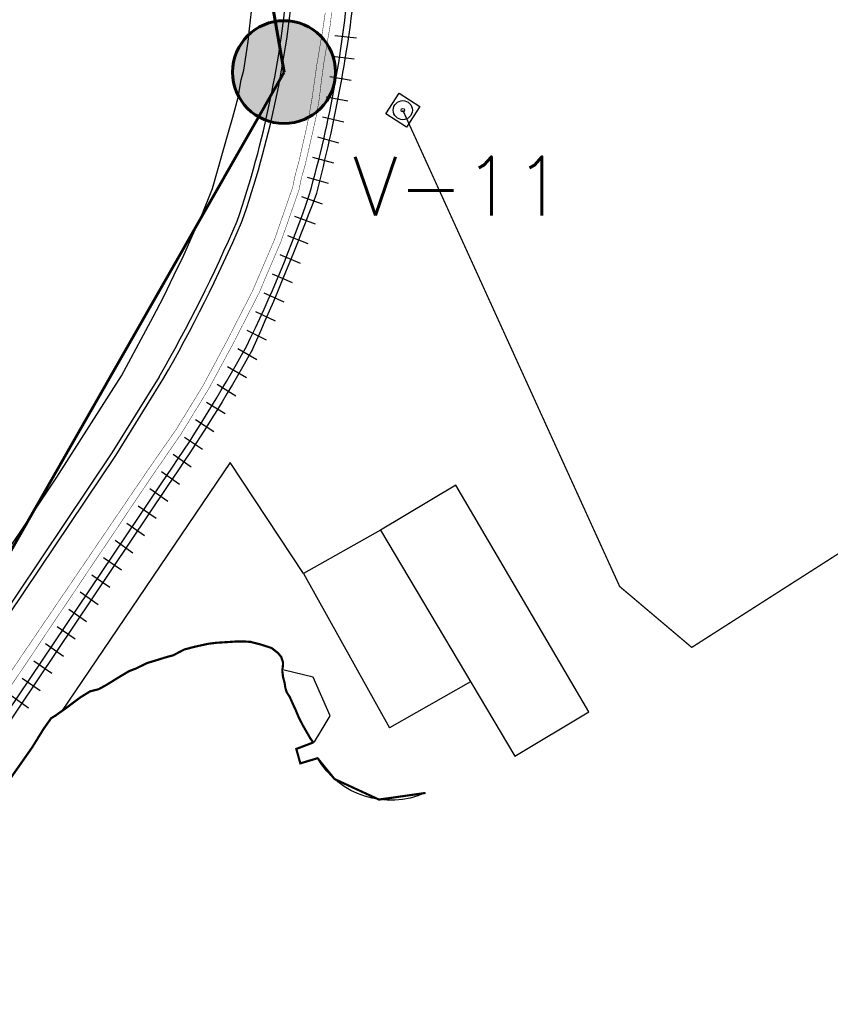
# Model space of a CAD drawing. Header units: millimetres. Extents: x 694000 to 697250, y 2830250 to 2835500.
# Drawn here: x 695037 to 695222.8, y 2832263.6 to 2832489.1 of the extents above; entities that cross this region are included whole.
import ezdxf

# ---------------------------------------------------------------- set-up
doc = ezdxf.new("R2010")
doc.units = ezdxf.units.MM
doc.header["$LTSCALE"] = 0.005
doc.linetypes.add('DIVIDE2', pattern=[0.625, 0.25, -0.125, 0, -0.125, 0, -0.125])
doc.layers.get('0').update_dxf_attribs({"lineweight": 9})
for name, color, linetype, lineweight in [('AGUA', 4, 'DIVIDE2', 0), ('FERROCARRIL', 44, 'Continuous', 0), ('INFRAESTRUCTURA1', 7, 'Continuous', 0), ('Puntos de Control', 6, 'Continuous', 0)]:
    doc.layers.add(name, color=color, linetype=linetype, lineweight=lineweight)
doc.styles.get("Standard").update_dxf_attribs({"font": 'romans.shx'})

# ---------------------------------------------------------------- blocks, each defined once
blk = doc.blocks.new('VIGA')
at = {"layer": 'FERROCARRIL'}
blk.add_lwpolyline([(-0.06, -3.53), (0.02, 1.47)], dxfattribs=at)

msp = doc.modelspace()

# ---------------------------------------------------------------- hatches: boundary and pattern name
at = {"layer": 'Puntos de Control', "lineweight": 40}
h = msp.add_hatch(color=6, dxfattribs=at)
edge = h.paths.add_edge_path()
edge.add_arc((695097.61, 2832477.07), 11.79, 0, 360)

# ---------------------------------------------------------------- linework, layer by layer
at = {"elevation": 7.25}
msp.add_lwpolyline([(695120.91, 2832467.51), (695123.99, 2832472.26), (695128.75, 2832469.17), (695125.66, 2832464.42)], close=True, dxfattribs=at)
msp.add_lwpolyline([(695120.91, 2832467.51), (695123.99, 2832472.26), (695128.75, 2832469.17), (695125.66, 2832464.42)], close=True, dxfattribs=at)
for radius in [2.19, 2.19, 0.403, 0.403]:
    msp.add_circle((695124.83, 2832468.34, 7.25), radius)
at = {"layer": 'AGUA', "const_width": 0.5, "elevation": 7.25, "flags": 128}
msp.add_lwpolyline([(694960.86, 2831829.31), (694960.68, 2831830.49), (694960.5, 2831831.69), (694960.39, 2831832.53), (694960.26, 2831833.36), (694959.99, 2831834.34), (694959.74, 2831835.15), (694958.97, 2831835.7), (694957.74, 2831836.44), (694956.8, 2831836.85), (694951.36, 2831838.37), (694948.33, 2831839.12), (694945.86, 2831839.23), (694943.35, 2831839.21), (694941.53, 2831839.12), (694939.22, 2831839.13), (694936.9, 2831839.28), (694934.84, 2831839.35), (694932.28, 2831839.43), (694930.51, 2831839.52), (694928.4, 2831839.45), (694924.44, 2831839.32), (694923.07, 2831839.25), (694921.53, 2831839.33), (694920.39, 2831839.45), (694919.51, 2831839.85), (694918.83, 2831840.3), (694918.37, 2831840.97), (694918.55, 2831841.46), (694918.83, 2831842.74), (694918.64, 2831844.67), (694918.54, 2831846.65), (694918.57, 2831849.63), (694918.86, 2831851.77), (694918.97, 2831852.89), (694919.34, 2831854.65), (694919.76, 2831857.37), (694920.03, 2831859.72), (694920.43, 2831862.28), (694921.08, 2831864.03), (694921.56, 2831866.54), (694921.84, 2831868.81), (694922.1, 2831870.62), (694922.25, 2831872.52), (694922.76, 2831874.34), (694922.9, 2831876.21), (694922.86, 2831878.34), (694923.13, 2831881.14), (694923.36, 2831882.56), (694923.8, 2831885.57), (694924.16, 2831888.2), (694924.86, 2831891.12), (694925.4, 2831893.81), (694925.93, 2831896.77), (694926.43, 2831899.33), (694926.97, 2831902.13), (694927.27, 2831903.52), (694928, 2831905.95), (694929.09, 2831910.85), (694929.63, 2831914.61), (694930.84, 2831918.92), (694931.58, 2831922.77), (694932.9, 2831932.38), (694933.55, 2831936.17), (694934.18, 2831939.46), (694934.91, 2831943.94), (694935.37, 2831946.76), (694935.72, 2831949.27), (694936.03, 2831952.98), (694936.45, 2831955.9), (694936.8, 2831958.79), (694937.12, 2831962.09), (694937.45, 2831964.97), (694937.97, 2831967.3), (694938.48, 2831970.8), (694939.44, 2831976.99), (694939.96, 2831981.56), (694940.4, 2831988.64), (694940.45, 2831993.16), (694940.45, 2831994.45), (694940.44, 2831996.21), (694940.35, 2831998.91), (694939.9, 2832001.61), (694939, 2832003.89), (694937.76, 2832007.62), (694933.79, 2832017.41), (694932.05, 2832021.68), (694930.22, 2832024.81), (694928.02, 2832027.59), (694923.2, 2832032.57), (694917.96, 2832037.25), (694914.31, 2832040.26), (694910.04, 2832044.53), (694907.19, 2832047.06), (694903.4, 2832049.81), (694900.03, 2832052.94), (694898.34, 2832054.11), (694896.43, 2832055.66), (694891.17, 2832060.61), (694889.27, 2832062.48), (694886.45, 2832065.7), (694885.25, 2832066.9), (694883.46, 2832068.67), (694882.73, 2832069.48), (694882.01, 2832070.48), (694881.71, 2832071.44), (694881.61, 2832072.48), (694881.61, 2832074.14), (694882.12, 2832076.16), (694882.29, 2832077.79), (694882.83, 2832079.28), (694884.04, 2832081.79), (694885.1, 2832083.58), (694888.32, 2832088.41), (694890.98, 2832093.05), (694894.27, 2832098.58), (694895.05, 2832099.88), (694896.77, 2832102.93), (694898.91, 2832106.45), (694901.7, 2832110.96), (694905.14, 2832116.26), (694908.19, 2832120.32), (694910.83, 2832125.06), (694912.84, 2832128.73), (694914.96, 2832131.85), (694918.66, 2832136.52), (694921.7, 2832141.14), (694923.59, 2832144.32), (694929.56, 2832153.4), (694932.88, 2832158.36), (694935.39, 2832162.21), (694937.47, 2832165.26), (694940.23, 2832169.36), (694942.22, 2832172.52), (694944.02, 2832175.45), (694947.75, 2832181.23), (694949.44, 2832183.92), (694950.77, 2832185.78), (694952.76, 2832188.4), (694953.94, 2832190.75), (694955.63, 2832193.91), (694956.92, 2832195.88), (694958.65, 2832198.77), (694960.65, 2832202.1), (694962.15, 2832204.36), (694964.78, 2832207.93), (694966.88, 2832211.22), (694968.96, 2832215.11), (694970.23, 2832217.53), (694971.81, 2832220.47), (694973.3, 2832222.64), (694974.16, 2832223.9), (694977.83, 2832229.94), (694981.01, 2832235.02), (694982.39, 2832237.36), (694984.44, 2832240.45), (694986.14, 2832243.11), (694988.26, 2832246.27), (694989.5, 2832247.85), (694991.36, 2832250.27), (694993.29, 2832253.01), (694995.65, 2832257.08), (694997.86, 2832260.06), (695001.13, 2832264.94), (695003.03, 2832267.4), (695004.68, 2832269.74), (695006.17, 2832272.1), (695009.08, 2832276.82), (695011.81, 2832281.2), (695013.23, 2832283.07), (695015.27, 2832286.07), (695016.65, 2832288.12), (695018.09, 2832290.24), (695020.4, 2832293.75), (695021.81, 2832295.73), (695023.31, 2832297.66), (695024.92, 2832300.35), (695027.27, 2832303.88), (695029.95, 2832307.23), (695031.29, 2832309.47), (695032.37, 2832311.14), (695033.63, 2832313.21), (695035.31, 2832315.71), (695039.9, 2832322.26), (695039.9, 2832322.26), (695039.9, 2832322.26), (695039.9, 2832322.26), (695041.26, 2832324.46), (695042.58, 2832326.6), (695043.49, 2832327.86), (695044.22, 2832328.91), (695045.15, 2832329.48), (695047.52, 2832331.15), (695049.66, 2832332.76), (695051, 2832333.75), (695053.2, 2832335.1), (695055.09, 2832335.56), (695056.99, 2832336.61), (695060.14, 2832338.56), (695062.06, 2832339.7), (695063.66, 2832340.32), (695066.26, 2832341.59), (695068.64, 2832342.3), (695070.2, 2832342.8), (695072.25, 2832343.37), (695074.72, 2832344.67), (695076.83, 2832345.23), (695078.03, 2832345.51), (695080.24, 2832345.99), (695082.16, 2832346.23), (695084.83, 2832346.39), (695086.49, 2832346.51), (695088.32, 2832346.53), (695089.93, 2832346.43), (695092.05, 2832345.89), (695093.98, 2832345.28), (695094.76, 2832345.02), (695096.24, 2832343.87), (695096.96, 2832342.98), (695097.35, 2832341.85), (695097.38, 2832341.25), (695097.22, 2832339.79), (695097.38, 2832338.37), (695097.76, 2832336.97), (695097.9, 2832335.94), (695098.25, 2832334.83), (695098.91, 2832333.83), (695099.91, 2832331.59), (695100.23, 2832330.95), (695100.93, 2832329.23), (695101.89, 2832327.36), (695102.54, 2832326.2), (695103.16, 2832325.15), (695103.53, 2832324.47), (695104.25, 2832323.44)], dxfattribs=at)
at = {"layer": 'AGUA', "const_width": 0.5, "elevation": 7.25}
msp.add_lwpolyline([(695104.31, 2832323.36), (695100.42, 2832321.88), (695101.35, 2832318.57), (695105.3, 2832319.76), (695109.19, 2832314.98), (695119.37, 2832310.27), (695130.04, 2832311.79)], dxfattribs=at)
at = {"layer": 'FERROCARRIL', "elevation": 7.25}
for points in [[(694962.7, 2832223.86), (695009.45, 2832293.6), (695069.46, 2832382.7, 0.025446), (695089, 2832414.16, 0.032516), (695103.46, 2832449.06, 0.048682), (695112.68, 2832500.23), (695113.02, 2832521.13), (695108.48, 2832692.94), (695093.1, 2833260.58)], [(695090.38, 2832413.48, 0.01708), (695105.1, 2832449.29, 0.037119), (695114.17, 2832498.74), (695114.52, 2832521.18), (695109.97, 2832693.36), (695093.87, 2833260.58)]]:
    msp.add_lwpolyline(points, format="xyb", dxfattribs=at)
at = {"layer": 'FERROCARRIL'}
msp.add_lwpolyline([(695090.38, 2832413.48, -0.024434), (695070.84, 2832382.09), (694964.61, 2832223.77), (694947.93, 2832199.47), (694881.53, 2832100.7), (694872.1, 2832085.75), (694860.4, 2832064.64), (694850.64, 2832043.03), (694838.91, 2832010.25)], format="xyb", dxfattribs=at)
at = {"layer": 'INFRAESTRUCTURA1', "const_width": 0.3, "elevation": 7.25}
msp.add_lwpolyline([(695940.15, 2832675.22), (695921.9, 2832716.89), (695861.3, 2832689.87), (695866.49, 2832677.76), (695495.74, 2832536.15), (695314.88, 2832400.32), (695303.62, 2832417.15), (695191.06, 2832345.16), (695174.54, 2832359.13), (695124.83, 2832468.34)], dxfattribs=at)
at = {"layer": 'INFRAESTRUCTURA1', "color": 30, "linetype": 'Continuous', "const_width": 0.1, "elevation": 7.25}
for points in [[(695005.59, 2832296.27), (695066.17, 2832385.49, 0.044266), (695084.59, 2832415.56, 0.052067), (695099.57, 2832450.6), (695100.15, 2832453.37), (695101.08, 2832456.8), (695101.84, 2832460.17), (695102.58, 2832463.38), (695103.25, 2832466.61), (695104.02, 2832471), (695104.56, 2832474.74), (695105.1, 2832478.58), (695106.47, 2832486.67), (695107.06, 2832490.73)], [(695108.63, 2832491.97), (695108.25, 2832488.15), (695107.5, 2832483.76), (695106.71, 2832479), (695106.06, 2832474.13), (695105.7, 2832471.02), (695105.08, 2832467.38), (695104.04, 2832462.68), (695103.29, 2832459.41), (695102.46, 2832455.79), (695101.57, 2832452.71), (695101.07, 2832450.13, -0.051126), (695086.09, 2832415.09, -0.040942), (695067.25, 2832384.29), (695007.34, 2832295.12)]]:
    msp.add_lwpolyline(points, format="xyb", dxfattribs=at)
at = {"layer": 'INFRAESTRUCTURA1', "elevation": 7.25}
for points in [[(695027.54, 2832357.3), (695045.55, 2832384.22), (695060.37, 2832407.43), (695062.55, 2832411.58), (695064.85, 2832415.8), (695067.63, 2832420.98), (695069.96, 2832425.5), (695072.43, 2832430.58), (695074.66, 2832435.07), (695076.57, 2832439.49), (695078.93, 2832444.64), (695079.84, 2832446.96), (695081.2, 2832450.41), (695082.4, 2832454.4), (695083.67, 2832459), (695084.88, 2832463.3), (695085.84, 2832466.7), (695087.1, 2832471.23), (695087.8, 2832475.28), (695088.41, 2832477.5), (695088.91, 2832481.05), (695089.39, 2832484.11), (695089.72, 2832487.02), (695090.13, 2832490.95)], [(695068.96, 2832407.18), (695058.14, 2832389.76), (694998.37, 2832300.64), (694946.89, 2832223.89)], [(694948.13, 2832223.83), (694999.81, 2832300.93), (695059.05, 2832389.16), (695069.84, 2832406.61)], [(695119.71, 2832372.06), (695102.05, 2832362.1), (695121.77, 2832326.7)], [(695140.38, 2832337.23), (695121.77, 2832326.7)]]:
    msp.add_lwpolyline(points, dxfattribs=at)
at = {"layer": 'INFRAESTRUCTURA1', "elevation": 7.25, "flags": 128}
msp.add_lwpolyline([(695102.05, 2832362.1), (695085.27, 2832387.56), (695046.57, 2832330.49)], dxfattribs=at)
at = {"layer": 'INFRAESTRUCTURA1', "elevation": 7.25}
msp.add_lwpolyline([(695119.71, 2832372.06), (695150.48, 2832320.23), (695167.45, 2832330.36), (695137.02, 2832382.37), (695119.71, 2832372.06)], close=True, dxfattribs=at)
msp.add_lwpolyline([(695129.98, 2832311.79, -0.384852), (695105.3, 2832319.76), (695101.35, 2832318.57), (695100.42, 2832321.88), (695104.63, 2832323.49), (695106.13, 2832326.07), (695108.22, 2832329.49), (695104.3, 2832338.31), (695097.61, 2832339.97)], format="xyb", dxfattribs=at)
at = {"layer": 'INFRAESTRUCTURA1'}
for centre, radius, start, end in [((694869.98, 2832517.06, 7.25), 229.23, 341.1299, 355.485), ((694872.03, 2832517.94, 7.25), 228.63, 340.7571, 355.2448), ((694771.13, 2832578.96, 7.25), 343.82, 330.0236, 336.6911), ((694770.31, 2832579.31, 7.25), 345.76, 330.033, 336.7071)]:
    msp.add_arc(centre, radius, start, end, dxfattribs=at)
at = {"layer": 'Puntos de Control', "color": 6, "lineweight": 40, "elevation": 7.25}
msp.add_lwpolyline([(695097.61, 2832477.07), (695055.2, 2832720.69), (695055.2, 2832720.69)], dxfattribs=at)
at = {"layer": 'Puntos de Control', "color": 6, "lineweight": 40}
msp.add_lwpolyline([(694816.52, 2831984.41), (695097.61, 2832477.07)], dxfattribs=at)
msp.add_circle((695097.61, 2832477.07), 11.79, dxfattribs=at)

# ---------------------------------------------------------------- block references
at = {"layer": 'FERROCARRIL'}
for p, rotation in [((695110.73, 2832485.2, 7.25), 84.71729412034713), ((695110.17, 2832480.47, 7.25), 83.60659561321947), ((695109.56, 2832475.75, 7.25), 80.53464798034766), ((695108.75, 2832471.06, 7.25), 79.88165126489797), ((695107.87, 2832466.38, 7.25), 77.80226744894664), ((695106.8, 2832461.74, 7.25), 75.71792911812736), ((695105.64, 2832457.13, 7.25), 75.94488840139459), ((695104.42, 2832452.53, 7.25), 74.82535893842486), ((695103.09, 2832447.96, 7.25), 70.98007135612706), ((695101.5, 2832443.47, 7.25), 70.04208687017227), ((695099.84, 2832439.01, 7.25), 69.10410243596833), ((695098.1, 2832434.58, 7.25), 68.16611797339407), ((695096.3, 2832430.18, 7.25), 67.22813351448139), ((695094.42, 2832425.8, 7.25), 66.2901490621049), ((695092.47, 2832421.46, 7.25), 65.35216460334654), ((695090.45, 2832417.15, 7.25), 64.41418014440741), ((695088.3, 2832412.9, 7.25), 60.84824376912172), ((695085.95, 2832408.76, 7.25), 60.0991352042586), ((695083.55, 2832404.65, 7.25), 59.35002664560591), ((695081.1, 2832400.57, 7.25), 58.60091809625765), ((695078.59, 2832396.53, 7.25), 57.85180953426745), ((695076.03, 2832392.51, 7.25), 57.10270099053872), ((695073.42, 2832388.53, 7.25), 56.35359242348586), ((695070.76, 2832384.59, 7.25), 55.60448389751533), ((695068.08, 2832380.65, 7.25), 56.03969325692417), ((695065.42, 2832376.71, 7.25), 56.03969325692417), ((695062.76, 2832372.76, 7.25), 56.03969325692417), ((695060.1, 2832368.81, 7.25), 56.03969325692417), ((695057.44, 2832364.86, 7.25), 56.03969325692417), ((695054.79, 2832360.91, 7.25), 56.03969325692417), ((695052.13, 2832356.97, 7.25), 56.03969325692417), ((695049.47, 2832353.02, 7.25), 56.03969325692417), ((695046.81, 2832349.07, 7.25), 56.03969325692417), ((695044.15, 2832345.12, 7.25), 56.03969325692417), ((695041.49, 2832341.17, 7.25), 56.03969325692417), ((695038.83, 2832337.23, 7.25), 56.03969325692417), ((695036.17, 2832333.28, 7.25), 56.03969325692417)]:
    msp.add_blockref('VIGA', p, dxfattribs=dict(at, rotation=rotation))

# ---------------------------------------------------------------- texts
at = {"layer": 'Puntos de Control', "color": 7}
msp.add_text('V-11', height=13.5, dxfattribs=at).set_placement((695113.34, 2832444.17))

doc.saveas('drawing.dxf')
